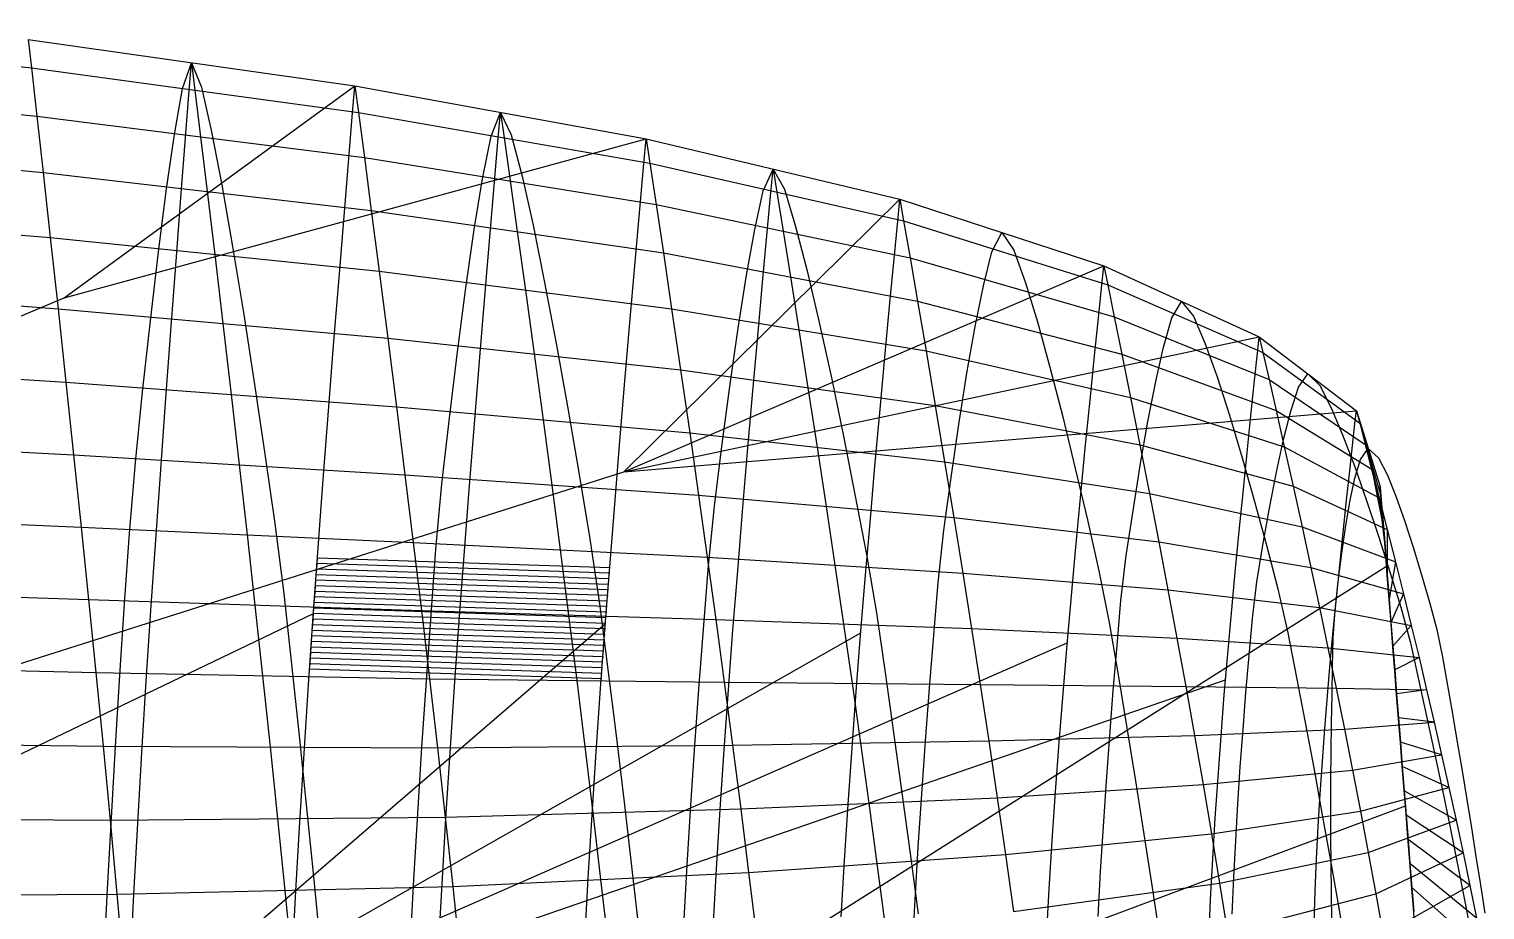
# Model space of a CAD drawing. Extents: x -454 to 454, y -3 to 309.
# Drawn here: x 291.2 to 448.7, y 199.7 to 295 of the extents above; entities that cross this region are included whole.
import ezdxf

# ---------------------------------------------------------------- set-up
doc = ezdxf.new("R2010")
doc.units = 0

msp = doc.modelspace()

# ---------------------------------------------------------------- linework, layer by layer
at = {"layer": 'default', "color": 5, "linetype": 'CONTINUOUS'}
for p, q in [((252.482, 294.998, 52.101), (291.396, 290.803, 71.922)), ((291.048, 293.859, 72.552), (291.396, 290.803, 71.922)), ((291.048, 293.859, 72.552), (326.404, 288.85, 94.751)), ((291.048, 293.859, 72.552), (326.404, 288.85, 94.751)), ((291.396, 290.803, 71.922), (291.981, 285.595, 70.86)), ((291.396, 290.803, 71.922), (326.786, 285.988, 94.181)), ((252.986, 289.533, 50.952), (291.981, 285.595, 70.86)), ((326.404, 288.85, 94.751), (326.786, 285.988, 94.181)), ((326.404, 288.85, 94.751), (357.934, 283.127, 118.491)), ((326.404, 288.85, 94.751), (357.934, 283.127, 118.491)), ((291.981, 285.595, 70.86), (292.664, 279.492, 69.622)), ((291.981, 285.595, 70.86), (327.431, 281.11, 93.22)), ((326.786, 285.988, 94.181), (327.431, 281.11, 93.22)), ((326.786, 285.988, 94.181), (358.333, 280.505, 117.987)), ((253.574, 283.129, 49.614), (292.664, 279.492, 69.622)), ((357.934, 283.127, 118.491), (358.333, 280.505, 117.987)), ((357.934, 283.127, 118.491), (385.384, 276.591, 142.847)), ((357.934, 283.127, 118.491), (385.384, 276.591, 142.847)), ((327.431, 281.11, 93.22), (328.182, 275.393, 92.099)), ((327.431, 281.11, 93.22), (359.006, 276.036, 117.136)), ((358.333, 280.505, 117.987), (359.006, 276.036, 117.136)), ((358.333, 280.505, 117.987), (385.794, 274.249, 142.423)), ((292.664, 279.492, 69.622), (293.441, 272.453, 68.213)), ((292.664, 279.492, 69.622), (328.182, 275.393, 92.099)), ((254.242, 275.743, 48.091), (293.441, 272.453, 68.213)), ((359.006, 276.036, 117.136), (359.792, 270.798, 116.144)), ((359.006, 276.036, 117.136), (386.486, 270.257, 141.709)), ((385.384, 276.591, 142.847), (385.794, 274.249, 142.423)), ((385.384, 276.591, 142.847), (407.464, 269.383, 168.052)), ((385.384, 276.591, 142.847), (407.464, 269.383, 168.052)), ((328.182, 275.393, 92.099), (329.038, 268.8, 90.823)), ((328.182, 275.393, 92.099), (359.792, 270.798, 116.144)), ((385.794, 274.249, 142.423), (386.486, 270.257, 141.709)), ((385.794, 274.249, 142.423), (407.881, 267.353, 167.732)), ((293.441, 272.453, 68.213), (294.283, 264.742, 66.687)), ((293.441, 272.453, 68.213), (329.038, 268.8, 90.823)), ((359.792, 270.798, 116.144), (360.686, 264.756, 115.015)), ((359.792, 270.798, 116.144), (387.294, 265.579, 140.876)), ((386.486, 270.257, 141.709), (387.294, 265.579, 140.876)), ((386.486, 270.257, 141.709), (408.586, 263.894, 167.192)), ((329.038, 268.8, 90.823), (329.965, 261.578, 89.44)), ((329.038, 268.8, 90.823), (360.686, 264.756, 115.015)), ((407.464, 269.383, 168.052), (407.881, 267.353, 167.732)), ((407.464, 269.383, 168.052), (424.285, 261.697, 193.35)), ((407.464, 269.383, 168.052), (424.285, 261.697, 193.35)), ((254.967, 267.653, 46.442), (294.283, 264.742, 66.687)), ((407.881, 267.353, 167.732), (408.586, 263.894, 167.192)), ((407.881, 267.353, 167.732), (424.677, 260.002, 193.124)), ((294.283, 264.742, 66.687), (295.138, 256.81, 65.137)), ((294.283, 264.742, 66.687), (329.965, 261.578, 89.44)), ((360.686, 264.756, 115.015), (361.655, 258.139, 113.79)), ((360.686, 264.756, 115.015), (388.214, 260.183, 139.927)), ((387.294, 265.579, 140.876), (388.214, 260.183, 139.927)), ((387.294, 265.579, 140.876), (409.407, 259.839, 166.563)), ((408.586, 263.894, 167.192), (409.407, 259.839, 166.563)), ((408.586, 263.894, 167.192), (425.338, 257.114, 192.742)), ((329.965, 261.578, 89.44), (330.906, 254.148, 88.037)), ((329.965, 261.578, 89.44), (361.655, 258.139, 113.79)), ((424.285, 261.697, 193.35), (424.677, 260.002, 193.124)), ((424.285, 261.697, 193.35), (434.792, 253.707, 217.668)), ((424.285, 261.697, 193.35), (434.792, 253.707, 217.668)), ((388.214, 260.183, 139.927), (389.211, 254.272, 138.898)), ((388.214, 260.183, 139.927), (410.343, 255.162, 165.845)), ((424.677, 260.002, 193.124), (425.338, 257.114, 192.742)), ((424.677, 260.002, 193.124), (435.149, 252.362, 217.571)), ((255.701, 259.329, 44.768), (295.138, 256.81, 65.137)), ((409.407, 259.839, 166.563), (410.343, 255.162, 165.845)), ((409.407, 259.839, 166.563), (426.109, 253.728, 192.296)), ((295.138, 256.81, 65.137), (295.972, 248.935, 63.625)), ((295.138, 256.81, 65.137), (330.906, 254.148, 88.037)), ((361.655, 258.139, 113.79), (362.64, 251.33, 112.547)), ((361.655, 258.139, 113.79), (389.211, 254.272, 138.898)), ((425.338, 257.114, 192.742), (426.109, 253.728, 192.296)), ((425.338, 257.114, 192.742), (435.752, 250.068, 217.407)), ((330.906, 254.148, 88.037), (331.825, 246.772, 86.666)), ((330.906, 254.148, 88.037), (362.64, 251.33, 112.547)), ((389.211, 254.272, 138.898), (390.224, 248.191, 137.853)), ((389.211, 254.272, 138.898), (411.358, 250.039, 165.067)), ((410.343, 255.162, 165.845), (411.358, 250.039, 165.067)), ((410.343, 255.162, 165.845), (426.988, 249.823, 191.788)), ((426.109, 253.728, 192.296), (426.988, 249.823, 191.788)), ((426.109, 253.728, 192.296), (436.456, 247.38, 217.216)), ((434.792, 253.707, 217.668), (435.149, 252.362, 217.571)), ((434.792, 253.707, 217.668), (437.37, 245.532, 240.664)), ((434.792, 253.707, 217.668), (437.37, 245.532, 240.664)), ((435.149, 252.362, 217.571), (435.752, 250.068, 217.407)), ((435.149, 252.362, 217.571), (437.449, 244.53, 240.662)), ((256.419, 251.067, 43.134), (295.972, 248.935, 63.625)), ((362.64, 251.33, 112.547), (363.602, 244.571, 111.332)), ((362.64, 251.33, 112.547), (390.224, 248.191, 137.853)), ((295.972, 248.935, 63.625), (296.786, 241.118, 62.149)), ((295.972, 248.935, 63.625), (331.825, 246.772, 86.666)), ((411.358, 250.039, 165.067), (412.389, 244.768, 164.276)), ((411.358, 250.039, 165.067), (427.941, 245.545, 191.237)), ((426.988, 249.823, 191.788), (427.941, 245.545, 191.237)), ((426.988, 249.823, 191.788), (437.259, 244.279, 216.999)), ((435.752, 250.068, 217.407), (436.456, 247.38, 217.216)), ((435.752, 250.068, 217.407), (437.584, 242.823, 240.659)), ((390.224, 248.191, 137.853), (391.215, 242.154, 136.831)), ((390.224, 248.191, 137.853), (412.389, 244.768, 164.276)), ((436.456, 247.38, 217.216), (437.259, 244.279, 216.999)), ((436.456, 247.38, 217.216), (437.741, 240.822, 240.655)), ((331.825, 246.772, 86.666), (332.723, 239.449, 85.327)), ((331.825, 246.772, 86.666), (363.602, 244.571, 111.332)), ((363.602, 244.571, 111.332), (364.541, 237.861, 110.146)), ((363.602, 244.571, 111.332), (391.215, 242.154, 136.831)), ((412.389, 244.768, 164.276), (413.398, 239.535, 163.503)), ((412.389, 244.768, 164.276), (428.911, 241.143, 190.676)), ((427.941, 245.545, 191.237), (428.911, 241.143, 190.676)), ((427.941, 245.545, 191.237), (438.13, 240.882, 216.762)), ((437.259, 244.279, 216.999), (438.13, 240.882, 216.762)), ((437.259, 244.279, 216.999), (437.923, 238.515, 240.65)), ((437.37, 245.532, 240.664), (437.449, 244.53, 240.662)), ((437.449, 244.53, 240.662), (437.584, 242.823, 240.659)), ((257.118, 242.865, 41.54), (296.786, 241.118, 62.149)), ((437.584, 242.823, 240.659), (437.741, 240.822, 240.655)), ((296.786, 241.118, 62.149), (297.588, 233.282, 60.696)), ((296.786, 241.118, 62.149), (332.723, 239.449, 85.327)), ((391.215, 242.154, 136.831), (392.182, 236.16, 135.834)), ((391.215, 242.154, 136.831), (413.398, 239.535, 163.503)), ((428.911, 241.143, 190.676), (429.859, 236.773, 190.128)), ((428.911, 241.143, 190.676), (439.015, 237.387, 216.522)), ((413.398, 239.535, 163.503), (414.383, 234.34, 162.747)), ((413.398, 239.535, 163.503), (429.859, 236.773, 190.128)), ((437.741, 240.822, 240.655), (437.923, 238.515, 240.65)), ((438.13, 240.882, 216.762), (438.121, 235.987, 240.645)), ((438.13, 240.882, 216.762), (439.015, 237.387, 216.522)), ((332.723, 239.449, 85.327), (333.606, 232.109, 84.01)), ((332.723, 239.449, 85.327), (364.541, 237.861, 110.146)), ((437.923, 238.515, 240.65), (438.121, 235.987, 240.645)), ((364.541, 237.861, 110.146), (365.466, 231.135, 108.977)), ((364.541, 237.861, 110.146), (392.182, 236.16, 135.834)), ((429.859, 236.773, 190.128), (430.786, 232.435, 189.592)), ((429.859, 236.773, 190.128), (439.882, 233.917, 216.287)), ((439.015, 237.387, 216.522), (438.326, 233.387, 240.64)), ((439.015, 237.387, 216.522), (439.882, 233.917, 216.287)), ((392.182, 236.16, 135.834), (393.135, 230.152, 134.85)), ((392.182, 236.16, 135.834), (414.383, 234.34, 162.747)), ((438.121, 235.987, 240.645), (438.326, 233.387, 240.64)), ((257.807, 234.643, 39.971), (297.588, 233.282, 60.696)), ((297.588, 233.282, 60.696), (298.377, 225.39, 59.265)), ((297.588, 233.282, 60.696), (333.606, 232.109, 84.01)), ((414.383, 234.34, 162.747), (415.355, 229.132, 162.001)), ((414.383, 234.34, 162.747), (430.786, 232.435, 189.592)), ((438.326, 233.387, 240.64), (438.529, 230.806, 240.635)), ((439.882, 233.917, 216.287), (438.529, 230.806, 240.635)), ((439.882, 233.917, 216.287), (440.73, 230.472, 216.057)), ((333.606, 232.109, 84.01), (334.477, 224.717, 82.711)), ((333.606, 232.109, 84.01), (365.466, 231.135, 108.977)), ((430.786, 232.435, 189.592), (431.701, 228.086, 189.064)), ((430.786, 232.435, 189.592), (440.73, 230.472, 216.057)), ((365.466, 231.135, 108.977), (366.378, 224.361, 107.826)), ((365.466, 231.135, 108.977), (393.135, 230.152, 134.85)), ((393.135, 230.152, 134.85), (394.076, 224.101, 133.88)), ((393.135, 230.152, 134.85), (415.355, 229.132, 162.001)), ((438.529, 230.806, 240.635), (438.731, 228.244, 240.63)), ((440.73, 230.472, 216.057), (438.731, 228.244, 240.63)), ((440.73, 230.472, 216.057), (441.566, 227.018, 215.83)), ((415.355, 229.132, 162.001), (416.314, 223.886, 161.266)), ((415.355, 229.132, 162.001), (431.701, 228.086, 189.064)), ((431.701, 228.086, 189.064), (432.604, 223.705, 188.542)), ((431.701, 228.086, 189.064), (441.566, 227.018, 215.83)), ((438.731, 228.244, 240.63), (438.933, 225.676, 240.625)), ((441.566, 227.018, 215.83), (438.933, 225.676, 240.625)), ((441.566, 227.018, 215.83), (442.393, 223.539, 215.606)), ((258.485, 226.363, 38.427), (298.377, 225.39, 59.265)), ((298.377, 225.39, 59.265), (299.152, 217.43, 57.859)), ((298.377, 225.39, 59.265), (334.477, 224.717, 82.711)), ((438.933, 225.676, 240.625), (439.136, 223.09, 240.619)), ((334.477, 224.717, 82.711), (335.332, 217.26, 81.435)), ((334.477, 224.717, 82.711), (366.378, 224.361, 107.826)), ((366.378, 224.361, 107.826), (367.275, 217.527, 106.693)), ((366.378, 224.361, 107.826), (394.076, 224.101, 133.88)), ((394.076, 224.101, 133.88), (395.001, 217.996, 132.925)), ((394.076, 224.101, 133.88), (416.314, 223.886, 161.266)), ((416.314, 223.886, 161.266), (417.259, 218.594, 160.542)), ((416.314, 223.886, 161.266), (432.604, 223.705, 188.542)), ((432.604, 223.705, 188.542), (433.494, 219.285, 188.027)), ((432.604, 223.705, 188.542), (442.393, 223.539, 215.606)), ((442.393, 223.539, 215.606), (439.136, 223.09, 240.619)), ((439.136, 223.09, 240.619), (439.341, 220.481, 240.614)), ((442.393, 223.539, 215.606), (443.209, 220.028, 215.384)), ((417.259, 218.594, 160.542), (433.494, 219.285, 188.027)), ((433.494, 219.285, 188.027), (443.209, 220.028, 215.384)), ((433.494, 219.285, 188.027), (434.371, 214.842, 187.52)), ((439.341, 220.481, 240.614), (439.548, 217.859, 240.609)), ((443.209, 220.028, 215.384), (439.341, 220.481, 240.614)), ((443.209, 220.028, 215.384), (444.013, 216.5, 215.166)), ((259.15, 218.011, 36.911), (299.152, 217.43, 57.859)), ((299.152, 217.43, 57.859), (299.914, 209.429, 56.479)), ((299.152, 217.43, 57.859), (335.332, 217.26, 81.435)), ((335.332, 217.26, 81.435), (367.275, 217.527, 106.693)), ((367.275, 217.527, 106.693), (395.001, 217.996, 132.925)), ((367.275, 217.527, 106.693), (368.156, 210.659, 105.579)), ((395.001, 217.996, 132.925), (417.259, 218.594, 160.542)), ((395.001, 217.996, 132.925), (395.912, 211.86, 131.986)), ((417.259, 218.594, 160.542), (418.189, 213.274, 159.829)), ((439.548, 217.859, 240.609), (439.754, 215.231, 240.604)), ((444.013, 216.5, 215.166), (439.548, 217.859, 240.609)), ((335.332, 217.26, 81.435), (336.172, 209.765, 80.182)), ((434.371, 214.842, 187.52), (444.013, 216.5, 215.166)), ((444.013, 216.5, 215.166), (444.799, 212.961, 214.953)), ((418.189, 213.274, 159.829), (434.371, 214.842, 187.52)), ((434.371, 214.842, 187.52), (435.228, 210.387, 187.024)), ((439.754, 215.231, 240.604), (439.961, 212.601, 240.599)), ((444.799, 212.961, 214.953), (439.754, 215.231, 240.604)), ((395.912, 211.86, 131.986), (418.189, 213.274, 159.829)), ((418.189, 213.274, 159.829), (419.097, 207.94, 159.132)), ((435.228, 210.387, 187.024), (444.799, 212.961, 214.953)), ((444.799, 212.961, 214.953), (445.571, 209.42, 214.743)), ((368.156, 210.659, 105.579), (395.912, 211.86, 131.986)), ((395.912, 211.86, 131.986), (396.8, 205.707, 131.069)), ((439.961, 212.601, 240.599), (440.168, 209.975, 240.594)), ((445.571, 209.42, 214.743), (439.961, 212.601, 240.599)), ((259.804, 209.617, 35.423), (299.914, 209.429, 56.479)), ((299.914, 209.429, 56.479), (336.172, 209.765, 80.182)), ((336.172, 209.765, 80.182), (368.156, 210.659, 105.579)), ((336.172, 209.765, 80.182), (336.992, 202.25, 78.96)), ((368.156, 210.659, 105.579), (369.016, 203.771, 104.493)), ((419.097, 207.94, 159.132), (435.228, 210.387, 187.024)), ((435.228, 210.387, 187.024), (436.069, 205.929, 186.539)), ((440.168, 209.975, 240.594), (440.374, 207.355, 240.588)), ((446.326, 205.883, 214.538), (440.168, 209.975, 240.594)), ((299.914, 209.429, 56.479), (300.655, 201.407, 55.134)), ((436.069, 205.929, 186.539), (445.571, 209.42, 214.743)), ((445.571, 209.42, 214.743), (446.326, 205.883, 214.538)), ((396.8, 205.707, 131.069), (419.097, 207.94, 159.132)), ((419.097, 207.94, 159.132), (419.987, 202.603, 158.45)), ((440.374, 207.355, 240.588), (440.58, 204.743, 240.583)), ((447.067, 202.354, 214.337), (440.374, 207.355, 240.588)), ((369.016, 203.771, 104.493), (396.8, 205.707, 131.069)), ((396.8, 205.707, 131.069), (397.67, 199.551, 130.172)), ((419.987, 202.603, 158.45), (436.069, 205.929, 186.539)), ((436.069, 205.929, 186.539), (436.891, 201.476, 186.064)), ((436.891, 201.476, 186.064), (446.326, 205.883, 214.538)), ((446.326, 205.883, 214.538), (447.067, 202.354, 214.337)), ((336.992, 202.25, 78.96), (369.016, 203.771, 104.493)), ((369.016, 203.771, 104.493), (369.858, 196.881, 103.43)), ((440.58, 204.743, 240.583), (440.784, 202.141, 240.578)), ((447.79, 198.834, 214.141), (440.58, 204.743, 240.583)), ((300.655, 201.407, 55.134), (336.992, 202.25, 78.96)), ((336.992, 202.25, 78.96), (337.793, 194.732, 77.765)), ((397.67, 199.551, 130.172), (419.987, 202.603, 158.45)), ((419.987, 202.603, 158.45), (420.857, 197.272, 157.783)), ((437.697, 197.033, 185.598), (447.067, 202.354, 214.337)), ((440.784, 202.141, 240.578), (440.988, 199.552, 240.573)), ((448.494, 195.328, 213.95), (440.784, 202.141, 240.578)), ((447.067, 202.354, 214.337), (447.79, 198.834, 214.141)), ((260.44, 201.201, 33.973), (300.655, 201.407, 55.134)), ((300.655, 201.407, 55.134), (301.38, 193.382, 53.821)), ((420.857, 197.272, 157.783), (436.891, 201.476, 186.064)), ((436.891, 201.476, 186.064), (437.697, 197.033, 185.598))]:
    msp.add_line(p, q, dxfattribs=at)
at = {"layer": 'default', "color": 4, "linetype": 'CONTINUOUS'}
for p, q in [((307.752, 288.576, 85.256), (308.726, 291.354, 83.651)), ((308.726, 291.354, 83.651), (309.813, 288.723, 81.865)), ((306.872, 283.607, 86.707), (307.752, 288.576, 85.256)), ((309.813, 288.723, 81.865), (310.899, 283.89, 80.078)), ((341.139, 283.406, 108.04), (342.169, 285.989, 106.621)), ((342.169, 285.989, 106.621), (343.336, 283.564, 105.016)), ((306.02, 277.727, 88.114), (306.872, 283.607, 86.707)), ((310.899, 283.89, 80.078), (312.002, 278.147, 78.268)), ((340.218, 278.791, 109.309), (341.139, 283.406, 108.04)), ((343.336, 283.564, 105.016), (344.503, 279.095, 103.413)), ((344.503, 279.095, 103.413), (345.685, 273.779, 101.789)), ((370.606, 277.513, 131.877), (371.659, 279.859, 130.669)), ((371.659, 279.859, 130.669), (372.885, 277.685, 129.263)), ((305.137, 270.923, 89.569), (306.02, 277.727, 88.114)), ((312.002, 278.147, 78.268), (313.173, 271.479, 76.342)), ((339.329, 273.33, 110.535), (340.218, 278.791, 109.309)), ((369.678, 273.324, 132.943), (370.606, 277.513, 131.877)), ((372.885, 277.685, 129.263), (374.105, 273.653, 127.864)), ((338.412, 267.011, 111.798), (339.329, 273.33, 110.535)), ((345.685, 273.779, 101.789), (346.942, 267.606, 100.061)), ((368.787, 268.368, 133.968), (369.678, 273.324, 132.943)), ((374.105, 273.653, 127.864), (375.341, 268.852, 126.45)), ((395.354, 270.914, 156.413), (396.424, 272.987, 155.449)), ((396.424, 272.987, 155.449), (397.712, 271.098, 154.292)), ((313.173, 271.479, 76.342), (314.38, 264.142, 74.36)), ((397.712, 271.098, 154.292), (398.982, 267.564, 153.15)), ((304.272, 263.453, 90.997), (305.137, 270.923, 89.569)), ((394.426, 267.215, 157.25), (395.354, 270.914, 156.413)), ((367.872, 262.634, 135.02), (368.787, 268.368, 133.968)), ((375.341, 268.852, 126.45), (376.647, 263.271, 124.955)), ((337.516, 260.075, 113.036), (338.412, 267.011, 111.798)), ((346.942, 267.606, 100.061), (348.236, 260.812, 98.284)), ((393.543, 262.838, 158.047), (394.426, 267.215, 157.25)), ((398.982, 267.564, 153.15), (400.266, 263.35, 151.998)), ((414.822, 263.769, 181.415), (415.875, 265.54, 180.701)), ((415.875, 265.54, 180.701), (417.169, 263.958, 179.826)), ((303.436, 255.753, 92.378), (304.272, 263.453, 90.997)), ((314.38, 264.142, 74.36), (315.546, 256.561, 72.446)), ((376.647, 263.271, 124.955), (378.005, 257.133, 123.399)), ((400.266, 263.35, 151.998), (401.62, 258.448, 150.781)), ((413.928, 260.609, 182.021), (414.822, 263.769, 181.415)), ((417.169, 263.958, 179.826), (418.434, 260.964, 178.971)), ((366.981, 256.341, 136.045), (367.872, 262.634, 135.02)), ((392.641, 257.775, 158.861), (393.543, 262.838, 158.047)), ((336.651, 252.925, 114.229), (337.516, 260.075, 113.036)), ((348.236, 260.812, 98.284), (349.487, 253.79, 96.567)), ((413.085, 256.87, 182.593), (413.928, 260.609, 182.021)), ((418.434, 260.964, 178.971), (419.706, 257.387, 178.112)), ((401.62, 258.448, 150.781), (403.03, 253.054, 149.516)), ((378.005, 257.133, 123.399), (379.311, 250.784, 121.905)), ((391.768, 252.217, 159.65), (392.641, 257.775, 158.861)), ((412.229, 252.545, 183.174), (413.085, 256.87, 182.593)), ((419.706, 257.387, 178.112), (421.048, 253.223, 177.206)), ((428.523, 256.255, 205.95), (429.539, 257.702, 205.509)), ((429.539, 257.702, 205.509), (430.82, 256.446, 204.954)), ((302.651, 248.104, 93.671), (303.436, 255.753, 92.378)), ((315.546, 256.561, 72.446), (316.667, 249.02, 70.604)), ((366.124, 249.853, 137.032), (366.981, 256.341, 136.045)), ((427.687, 253.669, 206.315), (428.523, 256.255, 205.95)), ((430.82, 256.446, 204.954), (432.043, 254.024, 204.425)), ((349.487, 253.79, 96.567), (350.69, 246.805, 94.914)), ((426.909, 250.609, 206.654), (427.687, 253.669, 206.315)), ((432.043, 254.024, 204.425), (433.27, 251.123, 203.895)), ((335.832, 245.825, 115.358), (336.651, 252.925, 114.229)), ((390.931, 246.488, 160.406), (391.768, 252.217, 159.65)), ((403.03, 253.054, 149.516), (404.373, 247.47, 148.31)), ((411.406, 247.797, 183.733), (412.229, 252.545, 183.174)), ((421.048, 253.223, 177.206), (422.441, 248.638, 176.265)), ((379.311, 250.784, 121.905), (380.558, 244.464, 120.477)), ((426.127, 247.068, 206.996), (426.909, 250.609, 206.654)), ((433.27, 251.123, 203.895), (434.569, 247.744, 203.333)), ((316.667, 249.02, 70.604), (317.74, 241.521, 68.84)), ((365.313, 243.411, 137.964), (366.124, 249.853, 137.032)), ((435.232, 248.454, 229.406), (436.081, 249.62, 229.166)), ((436.081, 249.62, 229.166), (437.194, 248.622, 228.872)), ((302.001, 240.48, 94.748), (302.651, 248.104, 93.671)), ((404.373, 247.47, 148.31), (405.675, 241.915, 147.141)), ((410.62, 242.902, 184.267), (411.406, 247.797, 183.733)), ((422.441, 248.638, 176.265), (423.767, 243.888, 175.37)), ((434.569, 247.744, 203.333), (435.9, 244.017, 202.758)), ((434.627, 246.436, 229.587), (435.232, 248.454, 229.406)), ((437.194, 248.622, 228.872), (438.145, 246.734, 228.629)), ((335.174, 238.743, 116.268), (335.832, 245.825, 115.358)), ((350.69, 246.805, 94.914), (351.842, 239.858, 93.331)), ((390.141, 240.8, 161.119), (390.931, 246.488, 160.406)), ((425.384, 243.181, 207.321), (426.127, 247.068, 206.996)), ((434.117, 244.061, 229.745), (434.627, 246.436, 229.587)), ((438.145, 246.734, 228.629), (439.06, 244.482, 228.4)), ((380.558, 244.464, 120.477), (381.771, 238.183, 119.088)), ((439.06, 244.482, 228.4), (439.997, 241.86, 228.167)), ((364.668, 236.986, 138.708), (365.313, 243.411, 137.964)), ((409.881, 238.043, 184.769), (410.62, 242.902, 184.267)), ((423.767, 243.888, 175.37), (425.053, 239.163, 174.502)), ((424.678, 239.175, 207.63), (425.384, 243.181, 207.321)), ((433.641, 241.32, 229.897), (434.117, 244.061, 229.745)), ((435.9, 244.017, 202.758), (437.181, 240.156, 202.206)), ((317.74, 241.521, 68.84), (318.712, 233.96, 67.245)), ((405.675, 241.915, 147.141), (406.924, 236.389, 146.021)), ((433.207, 238.319, 230.04), (433.641, 241.32, 229.897)), ((439.997, 241.86, 228.167), (440.94, 238.971, 227.935)), ((301.483, 232.822, 95.604), (302.001, 240.48, 94.748)), ((351.842, 239.858, 93.331), (352.876, 232.848, 91.914)), ((389.522, 235.128, 161.68), (390.141, 240.8, 161.119)), ((437.181, 240.156, 202.206), (438.404, 236.309, 201.677)), ((334.649, 231.634, 116.994), (335.174, 238.743, 116.268)), ((381.771, 238.183, 119.088), (382.849, 231.84, 117.855)), ((409.312, 233.197, 185.157), (409.881, 238.043, 184.769)), ((424.026, 235.195, 207.915), (424.678, 239.175, 207.63)), ((425.053, 239.163, 174.502), (426.285, 234.46, 173.67)), ((432.828, 235.229, 230.168), (433.207, 238.319, 230.04)), ((440.94, 238.971, 227.935), (441.837, 235.985, 227.717)), ((364.16, 230.537, 139.293), (364.668, 236.986, 138.708)), ((406.924, 236.389, 146.021), (408.038, 230.806, 145.022)), ((389.044, 229.434, 162.113), (389.522, 235.128, 161.68)), ((423.532, 231.227, 208.133), (424.026, 235.195, 207.915)), ((432.483, 232.162, 230.287), (432.828, 235.229, 230.168)), ((438.404, 236.309, 201.677), (439.586, 232.481, 201.167)), ((441.837, 235.985, 227.717), (442.688, 233.011, 227.511)), ((318.712, 233.96, 67.245), (319.551, 226.291, 65.869)), ((408.883, 228.332, 185.449), (409.312, 233.197, 185.157)), ((426.285, 234.46, 173.67), (427.381, 229.705, 172.931)), ((300.985, 225.126, 96.433), (301.483, 232.822, 95.604)), ((334.144, 224.489, 117.696), (334.649, 231.634, 116.994)), ((352.876, 232.848, 91.914), (353.776, 225.739, 90.679)), ((382.849, 231.84, 117.855), (383.786, 225.403, 116.784)), ((432.281, 229.113, 230.367), (432.483, 232.162, 230.287)), ((439.586, 232.481, 201.167), (440.629, 228.606, 200.717)), ((442.688, 233.011, 227.511), (443.497, 230.052, 227.315)), ((363.673, 224.055, 139.859), (364.16, 230.537, 139.293)), ((408.038, 230.806, 145.022), (409.012, 225.138, 144.148)), ((423.175, 227.244, 208.29), (423.532, 231.227, 208.133)), ((443.497, 230.052, 227.315), (444.112, 227.048, 227.174)), ((388.585, 223.712, 162.53), (389.044, 229.434, 162.113)), ((427.381, 229.705, 172.931), (428.325, 224.871, 172.295)), ((432.214, 226.061, 230.411), (432.281, 229.113, 230.367)), ((440.629, 228.606, 200.717), (441.514, 224.658, 200.336)), ((408.474, 223.444, 185.729), (408.883, 228.332, 185.449)), ((422.836, 223.24, 208.441), (423.175, 227.244, 208.29)), ((444.112, 227.048, 227.174), (444.646, 224.007, 227.054)), ((319.551, 226.291, 65.869), (320.373, 218.555, 64.515)), ((353.776, 225.739, 90.679), (354.669, 218.571, 89.449)), ((383.786, 225.403, 116.784), (384.706, 218.91, 115.729)), ((432.155, 222.993, 230.452), (432.214, 226.061, 230.411)), ((300.508, 217.403, 97.218), (300.985, 225.126, 96.433)), ((333.662, 217.319, 118.359), (334.144, 224.489, 117.696)), ((363.209, 217.552, 140.391), (363.673, 224.055, 139.859)), ((388.152, 217.97, 162.922), (388.585, 223.712, 162.53)), ((409.012, 225.138, 144.148), (409.96, 219.418, 143.296)), ((428.325, 224.871, 172.295), (429.254, 219.995, 171.666)), ((441.514, 224.658, 200.336), (442.386, 220.676, 199.959)), ((444.646, 224.007, 227.054), (445.175, 220.939, 226.936)), ((408.089, 218.538, 185.991), (408.474, 223.444, 185.729)), ((422.519, 219.224, 208.58), (422.836, 223.24, 208.441)), ((432.106, 219.915, 230.491), (432.155, 222.993, 230.452)), ((442.386, 220.676, 199.959), (443.245, 216.673, 199.589)), ((445.175, 220.939, 226.936), (445.709, 217.857, 226.817)), ((409.96, 219.418, 143.296), (410.893, 213.667, 142.46)), ((422.226, 215.209, 208.71), (422.519, 219.224, 208.58)), ((429.254, 219.995, 171.666), (430.17, 215.093, 171.05)), ((432.069, 216.839, 230.526), (432.106, 219.915, 230.491)), ((320.373, 218.555, 64.515), (321.183, 210.779, 63.187)), ((354.669, 218.571, 89.449), (355.539, 211.362, 88.256)), ((362.776, 211.051, 140.893), (363.209, 217.552, 140.391)), ((384.706, 218.91, 115.729), (385.612, 212.383, 114.693)), ((387.748, 212.231, 163.289), (388.152, 217.97, 162.922)), ((407.732, 213.636, 186.236), (408.089, 218.538, 185.991)), ((445.709, 217.857, 226.817), (446.224, 214.765, 226.702)), ((300.06, 209.683, 97.961), (300.508, 217.403, 97.218)), ((333.21, 210.152, 118.986), (333.662, 217.319, 118.359)), ((432.035, 213.771, 230.561), (432.069, 216.839, 230.526)), ((443.245, 216.673, 199.589), (444.097, 212.66, 199.221)), ((421.962, 211.204, 208.827), (422.226, 215.209, 208.71)), ((430.17, 215.093, 171.05), (431.063, 210.177, 170.445)), ((446.224, 214.765, 226.702), (446.731, 211.672, 226.59)), ((407.405, 208.745, 186.458), (407.732, 213.636, 186.236)), ((410.893, 213.667, 142.46), (411.803, 207.901, 141.641)), ((432.024, 210.712, 230.589), (432.035, 213.771, 230.561)), ((355.539, 211.362, 88.256), (356.384, 204.135, 87.091)), ((385.612, 212.383, 114.693), (386.494, 205.838, 113.68)), ((387.377, 206.506, 163.626), (387.748, 212.231, 163.289)), ((421.726, 207.213, 208.932), (421.962, 211.204, 208.827)), ((444.097, 212.66, 199.221), (444.92, 208.645, 198.866)), ((446.731, 211.672, 226.59), (447.24, 208.585, 226.477)), ((299.642, 201.981, 98.651), (300.06, 209.683, 97.961)), ((321.183, 210.779, 63.187), (321.968, 202.983, 61.891)), ((332.79, 203.002, 119.565), (333.21, 210.152, 118.986)), ((362.375, 204.566, 141.354), (362.776, 211.051, 140.893)), ((431.063, 210.177, 170.445), (431.95, 205.264, 169.846)), ((432.027, 207.662, 230.613), (432.024, 210.712, 230.589)), ((407.112, 203.87, 186.658), (407.405, 208.745, 186.458)), ((444.92, 208.645, 198.866), (445.724, 204.636, 198.518)), ((447.24, 208.585, 226.477), (447.73, 205.503, 226.37)), ((387.04, 200.8, 163.932), (387.377, 206.506, 163.626)), ((411.803, 207.901, 141.641), (412.695, 202.134, 140.841)), ((421.521, 203.233, 209.023), (421.726, 207.213, 208.932)), ((432.046, 204.614, 230.633), (432.027, 207.662, 230.613)), ((386.494, 205.838, 113.68), (387.358, 199.293, 112.69)), ((431.95, 205.264, 169.846), (432.805, 200.355, 169.268)), ((447.73, 205.503, 226.37), (448.211, 202.429, 226.265)), ((356.384, 204.135, 87.091), (357.212, 196.907, 85.953)), ((362.008, 198.102, 141.777), (362.375, 204.566, 141.354)), ((406.852, 199.009, 186.836), (407.112, 203.87, 186.658)), ((421.347, 199.256, 209.101), (421.521, 203.233, 209.023)), ((432.079, 201.571, 230.649), (432.046, 204.614, 230.633)), ((445.724, 204.636, 198.518), (446.514, 200.634, 198.179)), ((299.258, 194.304, 99.288), (299.642, 201.981, 98.651)), ((321.968, 202.983, 61.891), (322.738, 195.186, 60.626)), ((332.405, 195.876, 120.098), (332.79, 203.002, 119.565)), ((412.695, 202.134, 140.841), (413.564, 196.376, 140.059)), ((448.211, 202.429, 226.265), (448.694, 199.367, 226.159)), ((386.738, 195.109, 164.206), (387.04, 200.8, 163.932)), ((432.118, 198.541, 230.663), (432.079, 201.571, 230.649)), ((432.805, 200.355, 169.268), (433.644, 195.456, 168.703)), ((446.514, 200.634, 198.179), (447.295, 196.644, 197.842))]:
    msp.add_line(p, q, dxfattribs=at)
at = {"layer": 'default', "color": 7, "linetype": 'CONTINUOUS'}
for p, q in [((308.488, 288.359, 84.044), (308.726, 291.354, 83.651)), ((308.726, 291.354, 83.651), (309.091, 288.395, 83.052)), ((308.086, 283.254, 84.707), (308.488, 288.359, 84.044)), ((309.091, 288.395, 83.052), (309.706, 283.353, 82.04)), ((341.926, 283.208, 106.956), (342.169, 285.989, 106.621)), ((342.169, 285.989, 106.621), (342.559, 283.246, 106.084)), ((307.619, 277.268, 85.476), (308.086, 283.254, 84.707)), ((309.706, 283.353, 82.04), (310.423, 277.443, 80.861)), ((341.517, 278.468, 107.52), (341.926, 283.208, 106.956)), ((342.559, 283.246, 106.084), (343.219, 278.573, 105.178)), ((371.422, 277.337, 130.941), (371.659, 279.859, 130.669)), ((371.659, 279.859, 130.669), (372.063, 277.377, 130.205)), ((310.423, 277.443, 80.861), (311.24, 270.627, 79.518)), ((341.042, 272.91, 108.175), (341.517, 278.468, 107.52)), ((343.219, 278.573, 105.178), (343.987, 273.095, 104.122)), ((371.023, 273.037, 131.399), (371.422, 277.337, 130.941)), ((372.063, 277.377, 130.205), (372.746, 273.146, 129.423)), ((307.092, 270.371, 86.346), (307.619, 277.268, 85.476)), ((340.504, 266.506, 108.915), (341.042, 272.91, 108.175)), ((343.987, 273.095, 104.122), (344.862, 266.778, 102.919)), ((370.56, 267.994, 131.931), (371.023, 273.037, 131.399)), ((372.746, 273.146, 129.423), (373.543, 268.188, 128.51)), ((306.522, 262.828, 87.284), (307.092, 270.371, 86.346)), ((311.24, 270.627, 79.518), (312.124, 263.16, 78.063)), ((370.038, 262.186, 132.532), (370.56, 267.994, 131.931)), ((373.543, 268.188, 128.51), (374.45, 262.47, 127.471)), ((339.925, 259.504, 109.713), (340.504, 266.506, 108.915)), ((344.862, 266.778, 102.919), (345.81, 259.858, 101.615)), ((312.124, 263.16, 78.063), (313.022, 255.479, 76.587)), ((305.949, 255.07, 88.23), (306.522, 262.828, 87.284)), ((369.475, 255.833, 133.179), (370.038, 262.186, 132.532)), ((374.45, 262.47, 127.471), (375.433, 256.205, 126.344)), ((339.342, 252.301, 110.516), (339.925, 259.504, 109.713)), ((345.81, 259.858, 101.615), (346.773, 252.739, 100.292)), ((313.022, 255.479, 76.587), (313.899, 247.853, 75.145)), ((368.909, 249.3, 133.83), (369.475, 255.833, 133.179)), ((375.433, 256.205, 126.344), (376.432, 249.761, 125.2)), ((305.394, 247.377, 89.144), (305.949, 255.07, 88.23)), ((338.779, 245.159, 111.293), (339.342, 252.301, 110.516)), ((346.773, 252.739, 100.292), (347.714, 245.672, 98.999)), ((368.362, 242.821, 134.459), (368.909, 249.3, 133.83)), ((376.432, 249.761, 125.2), (377.408, 243.363, 124.082)), ((304.856, 239.743, 90.03), (305.394, 247.377, 89.144)), ((313.899, 247.853, 75.145), (314.755, 240.284, 73.738)), ((338.234, 238.071, 112.045), (338.779, 245.159, 111.293)), ((347.714, 245.672, 98.999), (348.632, 238.655, 97.737)), ((367.833, 236.392, 135.067), (368.362, 242.821, 134.459)), ((377.408, 243.363, 124.082), (378.361, 237.011, 122.99)), ((304.337, 232.112, 90.887), (304.856, 239.743, 90.03)), ((314.755, 240.284, 73.738), (315.597, 232.696, 72.353)), ((337.707, 230.987, 112.771), (338.234, 238.071, 112.045)), ((348.632, 238.655, 97.737), (349.536, 231.622, 96.493)), ((367.323, 229.966, 135.653), (367.833, 236.392, 135.067)), ((378.361, 237.011, 122.99), (379.301, 230.644, 121.914)), ((303.835, 224.448, 91.715), (304.337, 232.112, 90.887)), ((315.597, 232.696, 72.353), (316.427, 225.054, 70.988)), ((349.536, 231.622, 96.493), (350.427, 224.539, 95.268)), ((337.199, 223.873, 113.471), (337.707, 230.987, 112.771)), ((379.301, 230.644, 121.914), (380.227, 224.231, 120.853)), ((366.833, 223.513, 136.218), (367.323, 229.966, 135.653)), ((303.358, 216.762, 92.501), (303.835, 224.448, 91.715)), ((316.427, 225.054, 70.988), (317.242, 217.345, 69.647)), ((336.717, 216.737, 114.135), (337.199, 223.873, 113.471)), ((350.427, 224.539, 95.268), (351.303, 217.393, 94.064)), ((380.227, 224.231, 120.853), (381.138, 217.762, 119.809)), ((366.369, 217.041, 136.751), (366.833, 223.513, 136.218)), ((381.138, 217.762, 119.809), (382.034, 211.259, 118.783)), ((302.908, 209.082, 93.243), (303.358, 216.762, 92.501)), ((317.242, 217.345, 69.647), (318.043, 209.597, 68.33)), ((336.264, 209.608, 114.76), (336.717, 216.737, 114.135)), ((351.303, 217.393, 94.064), (352.164, 210.212, 92.881)), ((365.934, 210.575, 137.252), (366.369, 217.041, 136.751)), ((382.034, 211.259, 118.783), (382.908, 204.739, 117.781)), ((318.043, 209.597, 68.33), (318.823, 201.828, 67.047)), ((335.844, 202.498, 115.339), (336.264, 209.608, 114.76)), ((352.164, 210.212, 92.881), (353.004, 203.01, 91.726)), ((365.532, 204.127, 137.714), (365.934, 210.575, 137.252)), ((302.49, 201.423, 93.932), (302.908, 209.082, 93.243)), ((365.165, 197.702, 138.136), (365.532, 204.127, 137.714)), ((382.908, 204.739, 117.781), (383.764, 198.216, 116.801)), ((318.823, 201.828, 67.047), (319.586, 194.057, 65.793)), ((335.458, 195.413, 115.871), (335.844, 202.498, 115.339)), ((353.004, 203.01, 91.726), (353.825, 195.806, 90.598)), ((302.104, 193.79, 94.568), (302.49, 201.423, 93.932))]:
    msp.add_line(p, q, dxfattribs=at)
at = {"layer": 'default', "color": 30, "linetype": 'CONTINUOUS'}
for p, q in [((294.929, 265.946, 167.967), (326.404, 288.85, 94.751)), ((294.929, 265.946, 167.967), (357.934, 283.127, 118.491)), ((355.516, 247.107, 235.537), (385.384, 276.591, 142.847)), ((355.516, 247.107, 235.537), (407.464, 269.383, 168.052)), ((224.642, 236.124, 259.243), (294.929, 265.946, 167.967)), ((355.516, 247.107, 235.537), (424.285, 261.697, 193.35)), ((355.516, 247.107, 235.537), (434.792, 253.707, 217.668)), ((271.761, 220.525, 315.784), (355.516, 247.107, 235.537))]:
    msp.add_line(p, q, dxfattribs=at)
at = {"layer": 'default', "color": 3, "linetype": 'CONTINUOUS'}
for p, q in [((326.16, 285.951, 95.116), (326.404, 288.85, 94.751)), ((325.748, 281.009, 95.73), (326.16, 285.951, 95.116)), ((357.692, 280.465, 118.796), (357.934, 283.127, 118.491)), ((325.27, 275.213, 96.444), (325.748, 281.009, 95.73)), ((357.285, 275.928, 119.31), (357.692, 280.465, 118.796)), ((356.813, 270.607, 119.906), (357.285, 275.928, 119.31)), ((385.151, 274.208, 143.086), (385.384, 276.591, 142.847)), ((324.729, 268.536, 97.251), (325.27, 275.213, 96.444)), ((384.761, 270.146, 143.489), (385.151, 274.208, 143.086)), ((356.28, 264.477, 120.58), (356.813, 270.607, 119.906)), ((384.308, 265.382, 143.956), (384.761, 270.146, 143.489)), ((324.146, 261.234, 98.12), (324.729, 268.536, 97.251)), ((407.246, 267.312, 168.22), (407.464, 269.383, 168.052)), ((406.878, 263.782, 168.502), (407.246, 267.312, 168.22)), ((383.796, 259.894, 144.484), (384.308, 265.382, 143.956)), ((355.705, 257.773, 121.305), (356.28, 264.477, 120.58)), ((406.452, 259.643, 168.828), (406.878, 263.782, 168.502)), ((424.097, 259.963, 193.459), (424.285, 261.697, 193.35)), ((323.558, 253.724, 98.997), (324.146, 261.234, 98.12)), ((423.78, 257.007, 193.642), (424.097, 259.963, 193.459)), ((383.245, 253.893, 145.053), (383.796, 259.894, 144.484)), ((405.971, 254.874, 169.197), (406.452, 259.643, 168.828)), ((355.127, 250.878, 122.036), (355.705, 257.773, 121.305)), ((423.413, 253.541, 193.854), (423.78, 257.007, 193.642)), ((322.99, 246.276, 99.844), (323.558, 253.724, 98.997)), ((382.691, 247.721, 145.624), (383.245, 253.893, 145.053)), ((405.454, 249.659, 169.594), (405.971, 254.874, 169.197)), ((434.635, 252.326, 217.71), (434.792, 253.707, 217.668)), ((422.999, 249.548, 194.093), (423.413, 253.541, 193.854)), ((434.371, 249.972, 217.782), (434.635, 252.326, 217.71)), ((354.568, 244.041, 122.742), (355.127, 250.878, 122.036)), ((404.934, 244.296, 169.992), (405.454, 249.659, 169.594)), ((422.555, 245.182, 194.35), (422.999, 249.548, 194.093)), ((434.066, 247.212, 217.865), (434.371, 249.972, 217.782)), ((382.156, 241.6, 146.176), (382.691, 247.721, 145.624)), ((322.44, 238.886, 100.664), (322.99, 246.276, 99.844)), ((433.723, 244.032, 217.958), (434.066, 247.212, 217.865)), ((404.434, 238.978, 170.376), (404.934, 244.296, 169.992)), ((422.109, 240.691, 194.608), (422.555, 245.182, 194.35)), ((437.45, 244.523, 240.662), (437.37, 245.532, 240.664)), ((437.585, 242.804, 240.658), (437.45, 244.523, 240.662)), ((354.027, 237.257, 123.425), (354.568, 244.041, 122.742)), ((433.355, 240.555, 218.058), (433.723, 244.032, 217.958)), ((437.744, 240.788, 240.654), (437.585, 242.804, 240.658)), ((381.639, 235.527, 146.709), (382.156, 241.6, 146.176)), ((421.681, 236.238, 194.856), (422.109, 240.691, 194.608)), ((432.986, 236.979, 218.158), (433.355, 240.555, 218.058)), ((437.926, 238.465, 240.65), (437.744, 240.788, 240.654)), ((321.908, 231.499, 101.458), (322.44, 238.886, 100.664)), ((403.951, 233.701, 170.746), (404.434, 238.978, 170.376)), ((438.126, 235.924, 240.645), (437.926, 238.465, 240.65)), ((353.505, 230.475, 124.084), (354.027, 237.257, 123.425)), ((432.632, 233.433, 218.254), (432.986, 236.979, 218.158)), ((381.142, 229.457, 147.222), (381.639, 235.527, 146.709)), ((421.268, 231.82, 195.094), (421.681, 236.238, 194.856)), ((438.332, 233.311, 240.64), (438.126, 235.924, 240.645)), ((403.487, 228.426, 171.102), (403.951, 233.701, 170.746)), ((432.292, 229.915, 218.346), (432.632, 233.433, 218.254)), ((438.536, 230.72, 240.635), (438.332, 233.311, 240.64)), ((420.872, 227.404, 195.323), (421.268, 231.82, 195.094)), ((321.395, 224.08, 102.223), (321.908, 231.499, 101.458)), ((353.002, 223.665, 124.719), (353.505, 230.475, 124.084)), ((438.738, 228.148, 240.629), (438.536, 230.72, 240.635)), ((380.663, 223.361, 147.716), (381.142, 229.457, 147.222)), ((431.967, 226.399, 218.434), (432.292, 229.915, 218.346)), ((403.042, 223.13, 171.443), (403.487, 228.426, 171.102)), ((420.494, 222.969, 195.541), (420.872, 227.404, 195.323)), ((438.94, 225.578, 240.624), (438.738, 228.148, 240.629)), ((431.658, 222.868, 218.518), (431.967, 226.399, 218.434)), ((439.144, 222.996, 240.619), (438.94, 225.578, 240.624)), ((320.908, 216.64, 102.949), (321.395, 224.08, 102.223)), ((352.527, 216.835, 125.32), (353.002, 223.665, 124.719)), ((380.212, 217.247, 148.181), (380.663, 223.361, 147.716)), ((402.624, 217.818, 171.764), (403.042, 223.13, 171.443)), ((420.141, 218.523, 195.746), (420.494, 222.969, 195.541)), ((431.37, 219.328, 218.596), (431.658, 222.868, 218.518)), ((439.347, 220.406, 240.614), (439.144, 222.996, 240.619)), ((431.106, 215.792, 218.668), (431.37, 219.328, 218.596)), ((439.551, 217.818, 240.609), (439.347, 220.406, 240.614)), ((402.233, 212.512, 172.063), (402.624, 217.818, 171.764)), ((419.813, 214.081, 195.935), (420.141, 218.523, 195.746)), ((439.754, 215.237, 240.604), (439.551, 217.818, 240.609)), ((320.449, 209.205, 103.634), (320.908, 216.64, 102.949)), ((352.079, 210.01, 125.886), (352.527, 216.835, 125.32)), ((379.789, 211.139, 148.618), (380.212, 217.247, 148.181)), ((430.868, 212.266, 218.733), (431.106, 215.792, 218.668)), ((439.956, 212.664, 240.599), (439.754, 215.237, 240.604)), ((419.516, 209.652, 196.107), (419.813, 214.081, 195.935)), ((379.4, 205.049, 149.019), (379.789, 211.139, 148.618)), ((401.877, 207.221, 172.336), (402.233, 212.512, 172.063)), ((430.658, 208.753, 218.79), (430.868, 212.266, 218.733)), ((440.158, 210.099, 240.594), (439.956, 212.664, 240.599)), ((351.665, 203.205, 126.408), (352.079, 210.01, 125.886)), ((419.249, 205.239, 196.261), (419.516, 209.652, 196.107)), ((440.36, 207.536, 240.589), (440.158, 210.099, 240.594)), ((320.023, 201.791, 104.27), (320.449, 209.205, 103.634)), ((430.476, 205.251, 218.839), (430.658, 208.753, 218.79)), ((401.554, 201.949, 172.584), (401.877, 207.221, 172.336)), ((440.561, 204.976, 240.584), (440.36, 207.536, 240.589)), ((379.045, 198.98, 149.385), (379.4, 205.049, 149.019)), ((419.015, 200.84, 196.397), (419.249, 205.239, 196.261)), ((430.324, 201.754, 218.88), (430.476, 205.251, 218.839)), ((440.762, 202.428, 240.579), (440.561, 204.976, 240.584)), ((319.63, 194.403, 104.855), (320.023, 201.791, 104.27)), ((351.286, 196.424, 126.887), (351.665, 203.205, 126.408)), ((401.267, 196.692, 172.804), (401.554, 201.949, 172.584)), ((430.203, 198.264, 218.913), (430.324, 201.754, 218.88)), ((440.961, 199.899, 240.574), (440.762, 202.428, 240.579)), ((418.814, 196.446, 196.513), (419.015, 200.84, 196.397)), ((441.158, 197.395, 240.569), (440.961, 199.899, 240.574))]:
    msp.add_line(p, q, dxfattribs=at)
at = {"layer": 'default', "color": 2, "linetype": 'CONTINUOUS'}
for p, q in [((322.23, 235.976, 100.977), (322.274, 236.577, 100.912)), ((322.274, 236.577, 100.912), (322.317, 237.179, 100.848)), ((353.895, 235.535, 123.592), (322.274, 236.577, 100.912)), ((322.317, 237.179, 100.848), (322.36, 237.78, 100.783)), ((353.941, 236.136, 123.534), (322.317, 237.179, 100.848)), ((353.987, 236.738, 123.475), (322.36, 237.78, 100.783)), ((322.1, 234.172, 101.171), (322.144, 234.774, 101.106)), ((322.144, 234.774, 101.106), (322.187, 235.375, 101.042)), ((353.756, 233.73, 123.768), (322.144, 234.774, 101.106)), ((322.187, 235.375, 101.042), (322.23, 235.976, 100.977)), ((353.802, 234.331, 123.709), (322.187, 235.375, 101.042)), ((353.848, 234.933, 123.651), (322.23, 235.976, 100.977)), ((353.848, 234.933, 123.651), (353.895, 234.933, 123.592)), ((353.895, 235.535, 123.592), (353.941, 235.535, 123.534)), ((353.941, 236.136, 123.534), (353.987, 236.136, 123.475)), ((322.014, 232.97, 101.3), (322.057, 233.571, 101.235)), ((322.057, 233.571, 101.235), (322.1, 234.172, 101.171)), ((353.663, 232.526, 123.885), (322.057, 233.571, 101.235)), ((353.709, 233.128, 123.826), (322.1, 234.172, 101.171)), ((353.756, 233.73, 123.768), (353.802, 233.73, 123.709)), ((353.802, 234.331, 123.709), (353.848, 234.331, 123.651)), ((321.885, 231.166, 101.492), (321.927, 231.767, 101.429)), ((321.927, 231.767, 101.429), (321.971, 232.368, 101.364)), ((353.524, 230.721, 124.06), (321.927, 231.767, 101.429)), ((321.971, 232.368, 101.364), (322.014, 232.97, 101.3)), ((353.57, 231.323, 124.002), (321.971, 232.368, 101.364)), ((353.617, 231.925, 123.943), (322.014, 232.97, 101.3)), ((353.617, 231.925, 123.943), (353.663, 231.925, 123.885)), ((353.663, 232.526, 123.885), (353.709, 232.526, 123.826)), ((353.709, 233.128, 123.826), (353.756, 233.128, 123.768)), ((321.802, 229.963, 101.616), (321.843, 230.565, 101.554)), ((321.843, 230.565, 101.554), (321.885, 231.166, 101.492)), ((353.435, 229.518, 124.174), (321.843, 230.565, 101.554)), ((353.479, 230.12, 124.117), (321.885, 231.166, 101.492)), ((353.479, 230.12, 124.117), (353.524, 230.12, 124.06)), ((353.524, 230.721, 124.06), (353.57, 230.721, 124.002)), ((353.57, 231.323, 124.002), (353.617, 231.323, 123.943)), ((321.677, 228.16, 101.802), (321.719, 228.761, 101.74)), ((321.719, 228.761, 101.74), (321.76, 229.362, 101.678)), ((353.301, 227.713, 124.342), (321.719, 228.761, 101.74)), ((321.76, 229.362, 101.678), (321.802, 229.963, 101.616)), ((353.346, 228.315, 124.286), (321.76, 229.362, 101.678)), ((353.39, 228.916, 124.23), (321.802, 229.963, 101.616)), ((353.39, 228.916, 124.23), (353.435, 228.916, 124.174)), ((353.435, 229.518, 124.174), (353.479, 229.518, 124.117)), ((321.552, 226.356, 101.988), (321.594, 226.957, 101.926)), ((321.594, 226.957, 101.926), (321.635, 227.558, 101.864)), ((353.168, 225.908, 124.51), (321.594, 226.957, 101.926)), ((321.635, 227.558, 101.864), (321.677, 228.16, 101.802)), ((353.212, 226.51, 124.454), (321.635, 227.558, 101.864)), ((353.257, 227.111, 124.398), (321.677, 228.16, 101.802)), ((353.257, 227.111, 124.398), (353.301, 227.111, 124.342)), ((353.301, 227.713, 124.342), (353.346, 227.713, 124.286)), ((353.346, 228.315, 124.286), (353.39, 228.315, 124.23)), ((321.511, 225.755, 102.05), (321.552, 226.356, 101.988)), ((353.079, 224.705, 124.622), (321.511, 225.755, 102.05)), ((353.124, 225.307, 124.566), (321.552, 226.356, 101.988)), ((353.124, 225.307, 124.566), (353.168, 225.307, 124.51)), ((353.168, 225.908, 124.51), (353.212, 225.908, 124.454)), ((353.212, 226.51, 124.454), (353.257, 226.51, 124.398)), ((353.079, 224.705, 124.622), (353.124, 224.705, 124.566))]:
    msp.add_line(p, q, dxfattribs=at)
at = {"layer": 'default', "color": 8, "linetype": 'CONTINUOUS'}
for p, q in [((334.782, 171.681, 358.105), (438.05, 236.897, 240.647)), ((208.66, 177.49, 223.334), (321.927, 231.767, 101.429)), ((296.895, 181.922, 287.322), (353.524, 230.721, 124.06)), ((296.895, 181.922, 287.322), (381.16, 229.677, 147.204)), ((296.895, 181.922, 287.322), (403.504, 228.618, 171.089)), ((296.895, 181.922, 287.322), (420.633, 224.598, 195.461)), ((334.782, 171.681, 358.105), (440.088, 210.991, 240.596))]:
    msp.add_line(p, q, dxfattribs=at)

doc.saveas('drawing.dxf')
